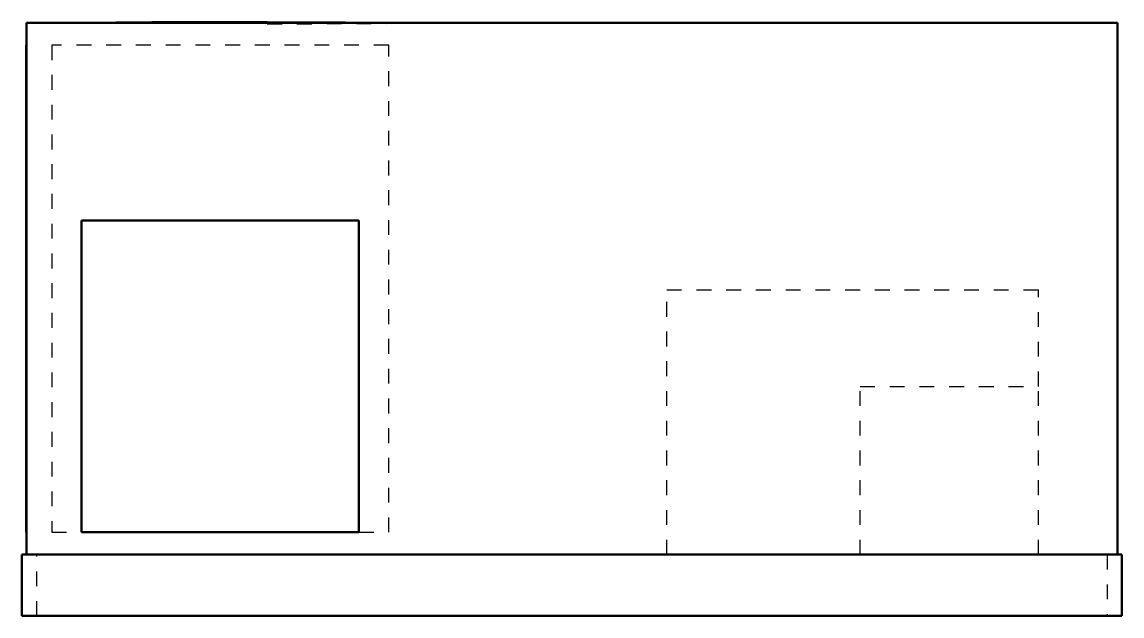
# Model space of a CAD drawing. Header units: inches. Extents: x -37 to 37, y 0 to 39.9.
import ezdxf

# ---------------------------------------------------------------- set-up
doc = ezdxf.new("R2010")
doc.units = ezdxf.units.IN
doc.header["$MEASUREMENT"] = 0
doc.linetypes.add('Dashed', pattern=[2, 1, -1])
doc.layers.add('AM_0', color=7, linetype='Continuous', lineweight=50)
doc.layers.add('AM_9', color=6, linetype='Dashed', lineweight=25)

# ---------------------------------------------------------------- blocks, each defined once
blk = doc.blocks.new('1_DSG0364DH00001S_PART8_0_in_DSG0364DH00001S_0')
at = {"layer": 'AM_0'}
for p, q in [((-37, 4.125), (37, 4.125)), ((-37, 0), (-37, 4.125)), ((37, 4.125), (37, 0)), ((37, 0), (-37, 0))]:
    blk.add_line(p, q, dxfattribs=at)
at = {"layer": 'AM_9'}
for p, q in [((-36, 0), (-36, 4.125)), ((36, 4.125), (36, 0))]:
    blk.add_line(p, q, dxfattribs=at)
blk = doc.blocks.new('2_DSG0364DH00001S_PART7_0_in_DSG0364DH00001S_0')
at = {"layer": 'AM_0'}
for p, q in [((-36.6875, 39.875), (36.6875, 39.875)), ((-36.6875, 4.125), (-36.6875, 39.875)), ((36.6875, 39.875), (36.6875, 4.125))]:
    blk.add_line(p, q, dxfattribs=at)
blk = doc.blocks.new('3_DSG0364DH00001S_PART6_0_in_DSG0364DH00001S_0')
at = {"layer": 'AM_9'}
for p, q in [((6.375, 21.9375), (31.375, 21.9375)), ((6.375, 4.125), (6.375, 21.9375)), ((31.375, 15.4375), (31.375, 21.9375))]:
    blk.add_line(p, q, dxfattribs=at)
blk = doc.blocks.new('4_DSG0364DH00001S_PART5_0_in_DSG0364DH00001S_0')
at = {"layer": 'AM_9'}
for p, q in [((19.375, 15.4375), (31.375, 15.4375)), ((19.375, 4.125), (19.375, 15.4375)), ((31.375, 4.125), (31.375, 15.4375))]:
    blk.add_line(p, q, dxfattribs=at)
blk = doc.blocks.new('5_DSG0364DH00001S_PART4_0_in_DSG0364DH00001S_0')
at = {"layer": 'AM_0'}
for p, q in [((-36.6875, 38.375), (-36.71875, 38.375)), ((-36.71875, 5.625), (-36.71875, 38.375)), ((-36.71875, 5.625), (-36.6875, 5.625))]:
    blk.add_line(p, q, dxfattribs=at)
blk = doc.blocks.new('6_DSG0364DH00001S_PART3_0_in_DSG0364DH00001S_0')
at = {"layer": 'AM_9'}
for p, q in [((-35, 38.375), (-35, 5.625)), ((-12.333, 38.375), (-35, 38.375)), ((-12.333, 5.625), (-12.333, 38.375)), ((-35, 5.625), (-33, 5.625)), ((-14.333, 5.625), (-12.333, 5.625))]:
    blk.add_line(p, q, dxfattribs=at)
blk = doc.blocks.new('7_DSG0364DH00001S_PART2_0_in_DSG0364DH00001S_0')
at = {"layer": 'AM_0'}
blk.add_line((-9.992, 39.893), (-20.5, 39.938), dxfattribs=at)
for points in [[(-20.5, 39.938), (-28.268, 39.919), (-30.655, 39.899), (-31.284, 39.887), (-31.444, 39.881), (-31.485, 39.878), (-31.496, 39.877), (-31.499, 39.876), (-31.5, 39.876), (-31.5, 39.875), (-31.5, 39.875)], [(-9.5, 39.875), (-9.5, 39.875), (-9.5, 39.875), (-9.5, 39.875), (-9.501, 39.876), (-9.504, 39.877), (-9.514, 39.878), (-9.554, 39.881), (-9.714, 39.887), (-9.992, 39.893)]]:
    blk.add_lwpolyline(points, dxfattribs=at)
at = {"layer": 'AM_9'}
blk.add_line((-20.5, 39.812), (-9.992, 39.857), dxfattribs=at)
blk = doc.blocks.new('8_DSG0364DH00001S_PART1_0_in_DSG0364DH00001S_0')
at = {"layer": 'AM_0'}
for p, q in [((-14.333, 26.583), (-33, 26.583)), ((-33, 26.583), (-33, 5.625)), ((-14.333, 5.625), (-14.333, 26.583)), ((-33, 5.625), (-14.333, 5.625))]:
    blk.add_line(p, q, dxfattribs=at)

msp = doc.modelspace()

# ---------------------------------------------------------------- block references
for name in ['2_DSG0364DH00001S_PART7_0_in_DSG0364DH00001S_0', '7_DSG0364DH00001S_PART2_0_in_DSG0364DH00001S_0', '5_DSG0364DH00001S_PART4_0_in_DSG0364DH00001S_0', '6_DSG0364DH00001S_PART3_0_in_DSG0364DH00001S_0', '8_DSG0364DH00001S_PART1_0_in_DSG0364DH00001S_0', '3_DSG0364DH00001S_PART6_0_in_DSG0364DH00001S_0', '4_DSG0364DH00001S_PART5_0_in_DSG0364DH00001S_0', '1_DSG0364DH00001S_PART8_0_in_DSG0364DH00001S_0']:
    msp.add_blockref(name, (0, 0))

doc.saveas('drawing.dxf')
